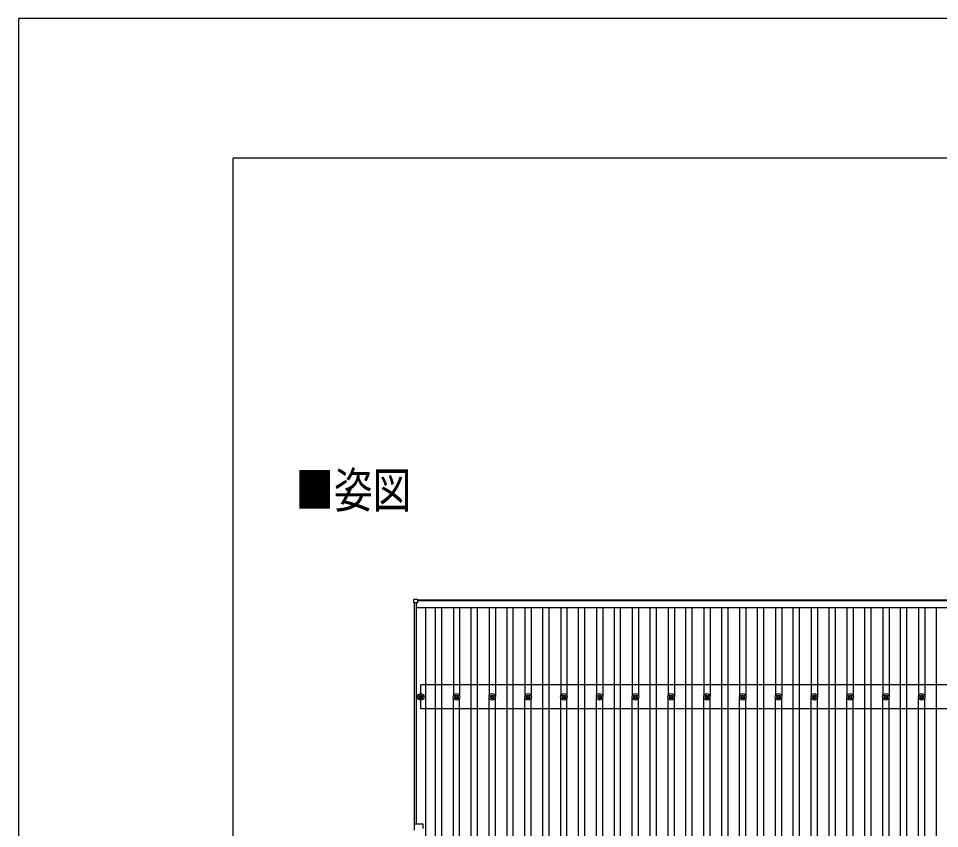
# Model space of a CAD drawing. Units: millimetres, scale not verified. Extents: x -16820 to 16820, y -11880 to 11880.
# Drawn here: x -16820 to -11671, y 7354 to 11880 of the extents above; entities that cross this region are included whole.
import ezdxf
from ezdxf.enums import TextEntityAlignment as Align

# ---------------------------------------------------------------- set-up
doc = ezdxf.new("R2010")
doc.units = ezdxf.units.MM
doc.header["$LTSCALE"] = 50
for name, color, linetype in [('0-2_USER1', 3, 'Continuous'), ('0-5_YKK_13', 4, 'Continuous'), ('0-6_YKK_A1', 4, 'Continuous'), ('0-8_YKK_ZWAK', 7, 'Continuous')]:
    doc.layers.add(name, color=color, linetype=linetype)
doc.styles.add('ＭＳ ゴシック', font='')
doc.styles.get('ＭＳ ゴシック').set_extended_font_data('MS Gothic')

msp = doc.modelspace()

# ---------------------------------------------------------------- linework, layer by layer
at = {"layer": '0-5_YKK_13'}
for p, q in [((-14609.72, 8616.06), (-14609.72, 8634.06)), ((-14608.72, 8635.06), (-14590.72, 8635.06)), ((-14590.72, 8615.06), (-14608.72, 8615.06)), ((-14589.72, 8634.06), (-14589.72, 8616.06)), ((-14581.42, 8091.87), (-14577, 8091.87)), ((-14581.42, 8088.37), (-14577, 8088.37)), ((-14573.17, 8100.12), (-14573.17, 8095.71)), ((-14573.17, 8084.54), (-14573.17, 8080.13)), ((-14569.67, 8100.12), (-14569.67, 8095.71)), ((-14569.67, 8084.54), (-14569.67, 8080.13)), ((-14565.84, 8091.87), (-14561.42, 8091.87)), ((-14565.84, 8088.37), (-14561.42, 8088.37)), ((-14381.42, 8091.87), (-14377.01, 8091.87)), ((-14381.42, 8088.37), (-14377.01, 8088.37)), ((-14373.17, 8100.12), (-14373.17, 8095.71)), ((-14373.17, 8084.54), (-14373.17, 8080.13)), ((-14369.67, 8100.12), (-14369.67, 8095.71)), ((-14369.67, 8084.54), (-14369.67, 8080.13)), ((-14365.84, 8091.87), (-14361.43, 8091.87)), ((-14365.84, 8088.37), (-14361.43, 8088.37)), ((-14181.42, 8091.87), (-14177.01, 8091.87)), ((-14181.42, 8088.37), (-14177.01, 8088.37)), ((-14173.17, 8100.12), (-14173.17, 8095.71)), ((-14173.17, 8084.54), (-14173.17, 8080.13)), ((-14169.67, 8100.12), (-14169.67, 8095.71)), ((-14169.67, 8084.54), (-14169.67, 8080.13)), ((-14165.84, 8091.87), (-14161.43, 8091.87)), ((-14165.84, 8088.37), (-14161.43, 8088.37)), ((-13981.42, 8091.87), (-13977.01, 8091.87)), ((-13981.42, 8088.37), (-13977.01, 8088.37)), ((-13973.17, 8100.12), (-13973.17, 8095.71)), ((-13973.17, 8084.54), (-13973.17, 8080.13)), ((-13969.67, 8100.12), (-13969.67, 8095.71)), ((-13969.67, 8084.54), (-13969.67, 8080.13)), ((-13965.84, 8091.87), (-13961.42, 8091.87)), ((-13965.84, 8088.37), (-13961.42, 8088.37)), ((-13781.42, 8091.87), (-13777, 8091.87)), ((-13781.42, 8088.37), (-13777, 8088.37)), ((-13773.17, 8100.12), (-13773.17, 8095.71)), ((-13773.17, 8084.54), (-13773.17, 8080.13)), ((-13769.67, 8100.12), (-13769.67, 8095.71)), ((-13769.67, 8084.54), (-13769.67, 8080.13)), ((-13765.84, 8091.87), (-13761.42, 8091.87)), ((-13765.84, 8088.37), (-13761.42, 8088.37)), ((-13581.42, 8091.87), (-13577, 8091.87)), ((-13581.42, 8088.37), (-13577, 8088.37)), ((-13573.17, 8100.12), (-13573.17, 8095.71)), ((-13573.17, 8084.54), (-13573.17, 8080.13)), ((-13569.67, 8100.12), (-13569.67, 8095.71)), ((-13569.67, 8084.54), (-13569.67, 8080.13)), ((-13565.84, 8091.87), (-13561.42, 8091.87)), ((-13565.84, 8088.37), (-13561.42, 8088.37)), ((-13381.42, 8091.87), (-13377, 8091.87)), ((-13381.42, 8088.37), (-13377, 8088.37)), ((-13373.17, 8100.12), (-13373.17, 8095.71)), ((-13373.17, 8084.54), (-13373.17, 8080.13)), ((-13369.67, 8100.12), (-13369.67, 8095.71)), ((-13369.67, 8084.54), (-13369.67, 8080.13)), ((-13365.84, 8091.87), (-13361.42, 8091.87)), ((-13365.84, 8088.37), (-13361.42, 8088.37)), ((-13181.42, 8091.87), (-13177, 8091.87)), ((-13181.42, 8088.37), (-13177, 8088.37)), ((-13173.17, 8100.12), (-13173.17, 8095.71)), ((-13173.17, 8084.54), (-13173.17, 8080.13)), ((-13169.67, 8100.12), (-13169.67, 8095.71)), ((-13169.67, 8084.54), (-13169.67, 8080.13)), ((-13165.84, 8091.87), (-13161.42, 8091.87)), ((-13165.84, 8088.37), (-13161.42, 8088.37)), ((-12981.42, 8091.87), (-12977, 8091.87)), ((-12981.42, 8088.37), (-12977, 8088.37)), ((-12973.17, 8100.12), (-12973.17, 8095.71)), ((-12973.17, 8084.54), (-12973.17, 8080.13)), ((-12969.67, 8100.12), (-12969.67, 8095.71)), ((-12969.67, 8084.54), (-12969.67, 8080.13)), ((-12965.84, 8091.87), (-12961.42, 8091.87)), ((-12965.84, 8088.37), (-12961.42, 8088.37)), ((-12781.42, 8091.87), (-12777, 8091.87)), ((-12781.42, 8088.37), (-12777, 8088.37)), ((-12773.17, 8100.12), (-12773.17, 8095.71)), ((-12773.17, 8084.54), (-12773.17, 8080.13)), ((-12769.67, 8100.12), (-12769.67, 8095.71)), ((-12769.67, 8084.54), (-12769.67, 8080.13)), ((-12765.84, 8091.87), (-12761.42, 8091.87)), ((-12765.84, 8088.37), (-12761.42, 8088.37)), ((-12581.42, 8091.87), (-12577, 8091.87)), ((-12581.42, 8088.37), (-12577, 8088.37)), ((-12573.17, 8100.12), (-12573.17, 8095.71)), ((-12573.17, 8084.54), (-12573.17, 8080.13)), ((-12569.67, 8100.12), (-12569.67, 8095.71)), ((-12569.67, 8084.54), (-12569.67, 8080.13)), ((-12565.84, 8091.87), (-12561.42, 8091.87)), ((-12565.84, 8088.37), (-12561.42, 8088.37)), ((-12381.42, 8091.87), (-12377, 8091.87)), ((-12381.42, 8088.37), (-12377, 8088.37)), ((-12373.17, 8100.12), (-12373.17, 8095.71)), ((-12373.17, 8084.54), (-12373.17, 8080.13)), ((-12369.67, 8100.12), (-12369.67, 8095.71)), ((-12369.67, 8084.54), (-12369.67, 8080.13)), ((-12365.84, 8091.87), (-12361.42, 8091.87)), ((-12365.84, 8088.37), (-12361.42, 8088.37)), ((-12181.42, 8091.87), (-12177, 8091.87)), ((-12181.42, 8088.37), (-12177, 8088.37)), ((-12173.17, 8100.12), (-12173.17, 8095.71)), ((-12173.17, 8084.54), (-12173.17, 8080.13)), ((-12169.67, 8100.12), (-12169.67, 8095.71)), ((-12169.67, 8084.54), (-12169.67, 8080.13)), ((-12165.84, 8091.87), (-12161.42, 8091.87)), ((-12165.84, 8088.37), (-12161.42, 8088.37)), ((-11981.42, 8091.87), (-11977, 8091.87)), ((-11981.42, 8088.37), (-11977, 8088.37)), ((-11973.17, 8100.12), (-11973.17, 8095.71)), ((-11973.17, 8084.54), (-11973.17, 8080.13)), ((-11969.67, 8100.12), (-11969.67, 8095.71)), ((-11969.67, 8084.54), (-11969.67, 8080.13)), ((-11965.84, 8091.87), (-11961.42, 8091.87)), ((-11965.84, 8088.37), (-11961.42, 8088.37)), ((-11781.42, 8091.87), (-11777, 8091.87)), ((-11781.42, 8088.37), (-11777, 8088.37)), ((-11773.17, 8100.12), (-11773.17, 8095.71)), ((-11773.17, 8084.54), (-11773.17, 8080.13)), ((-11769.67, 8100.12), (-11769.67, 8095.71)), ((-11769.67, 8084.54), (-11769.67, 8080.13)), ((-11765.84, 8091.87), (-11761.42, 8091.87)), ((-11765.84, 8088.37), (-11761.42, 8088.37)), ((-14606.92, 7344.85), (-14606.92, 7364.85)), ((-14605.42, 7364.85), (-14606.92, 7364.85)), ((-14605.42, 7364.85), (-14605.42, 7378.85)), ((-14582.82, 7379.85), (-14604.42, 7379.85)), ((-14559.42, 7379.85), (-14582.02, 7379.85)), ((-14558.42, 7355.25), (-14558.42, 7378.85))]:
    msp.add_line(p, q, dxfattribs=at)
for centre, radius in [((-14571.42, 8090.12), 18.25), ((-14571.42, 8090.12), 10.15), ((-14571.42, 8090.12), 5.85), ((-14571.42, 8090.12), 5.25), ((-14371.42, 8090.12), 18.25), ((-14371.42, 8090.12), 10.15), ((-14371.42, 8090.12), 5.85), ((-14371.42, 8090.12), 5.25), ((-14171.42, 8090.12), 18.25), ((-14171.42, 8090.12), 10.15), ((-14171.42, 8090.12), 5.85), ((-14171.42, 8090.12), 5.25), ((-13971.42, 8090.12), 18.25), ((-13971.42, 8090.12), 10.15), ((-13971.42, 8090.12), 5.85), ((-13971.42, 8090.12), 5.25), ((-13771.42, 8090.12), 18.25), ((-13771.42, 8090.12), 10.15), ((-13771.42, 8090.12), 5.85), ((-13771.42, 8090.12), 5.25), ((-13571.42, 8090.12), 18.25), ((-13571.42, 8090.12), 10.15), ((-13571.42, 8090.12), 5.85), ((-13571.42, 8090.12), 5.25), ((-13371.42, 8090.12), 18.25), ((-13371.42, 8090.12), 10.15), ((-13371.42, 8090.12), 5.85), ((-13371.42, 8090.12), 5.25), ((-13171.42, 8090.12), 18.25), ((-13171.42, 8090.12), 10.15), ((-13171.42, 8090.12), 5.85), ((-13171.42, 8090.12), 5.25), ((-12971.42, 8090.12), 18.25), ((-12971.42, 8090.12), 10.15), ((-12971.42, 8090.12), 5.85), ((-12971.42, 8090.12), 5.25), ((-12771.42, 8090.12), 18.25), ((-12771.42, 8090.12), 10.15), ((-12771.42, 8090.12), 5.85), ((-12771.42, 8090.12), 5.25), ((-12571.42, 8090.12), 18.25), ((-12571.42, 8090.12), 10.15), ((-12571.42, 8090.12), 5.85), ((-12571.42, 8090.12), 5.25), ((-12371.42, 8090.12), 18.25), ((-12371.42, 8090.12), 10.15), ((-12371.42, 8090.12), 5.85), ((-12371.42, 8090.12), 5.25), ((-12171.42, 8090.12), 18.25), ((-12171.42, 8090.12), 10.15), ((-12171.42, 8090.12), 5.85), ((-12171.42, 8090.12), 5.25), ((-11971.42, 8090.12), 18.25), ((-11971.42, 8090.12), 10.15), ((-11971.42, 8090.12), 5.85), ((-11971.42, 8090.12), 5.25), ((-11771.42, 8090.12), 18.25), ((-11771.42, 8090.12), 10.15), ((-11771.42, 8090.12), 5.85), ((-11771.42, 8090.12), 5.25)]:
    msp.add_circle(centre, radius, dxfattribs=at)
for centre, radius, start, end in [((-14608.72, 8634.06), 1, 90, 180), ((-14608.72, 8616.06), 1, 180, 270), ((-14590.72, 8634.06), 1, 0, 90), ((-14590.72, 8616.06), 1, 270, 0), ((-14604.42, 7378.85), 1, 90, 180), ((-14582.42, 7380.15), 0.5, 216.8699, 323.1301), ((-14559.42, 7378.85), 1, 0, 90), ((-14558.12, 7354.85), 0.5, 126.8699, 233.1301)]:
    msp.add_arc(centre, radius, start, end, dxfattribs=at)
at = {"layer": '0-6_YKK_A1'}
for p, q in [((-14606.42, 7364.85), (-14606.42, 8615.06)), ((-14594.42, 7379.85), (-14594.42, 8615.06)), ((-14589.72, 8631.76), (-6753.12, 8631.76)), ((-6753.12, 8626.97), (-14589.72, 8626.97)), ((-14594.42, 8588.97), (-6748.42, 8588.97)), ((-14544.92, 8588.97), (-14544.92, 1988.31)), ((-14488.92, 1988.31), (-14488.92, 8588.97)), ((-14453.92, 1988.31), (-14453.92, 8588.97)), ((-14388.92, 8588.97), (-14388.92, 8095.3)), ((-14353.92, 8588.97), (-14353.92, 8095.3)), ((-14288.92, 1988.31), (-14288.92, 8588.97)), ((-14253.92, 1988.31), (-14253.92, 8588.97)), ((-14188.92, 8588.97), (-14188.92, 8095.3)), ((-14153.92, 8588.97), (-14153.92, 8095.3)), ((-14088.92, 1988.31), (-14088.92, 8588.97)), ((-14053.92, 1988.31), (-14053.92, 8588.97)), ((-13988.92, 8588.97), (-13988.92, 8095.3)), ((-13953.92, 8588.97), (-13953.92, 8095.3)), ((-13888.92, 1988.31), (-13888.92, 8588.97)), ((-13853.92, 1988.31), (-13853.92, 8588.97)), ((-13788.92, 8588.97), (-13788.92, 8095.3)), ((-13753.92, 8588.97), (-13753.92, 8095.3)), ((-13688.92, 1988.31), (-13688.92, 8588.97)), ((-13653.92, 1988.31), (-13653.92, 8588.97)), ((-13588.92, 8588.97), (-13588.92, 8095.3)), ((-13553.92, 8588.97), (-13553.92, 8095.3)), ((-13488.92, 1988.31), (-13488.92, 8588.97)), ((-13453.92, 1988.31), (-13453.92, 8588.97)), ((-13388.92, 8588.97), (-13388.92, 8095.3)), ((-13353.92, 8588.97), (-13353.92, 8095.3)), ((-13288.92, 1988.31), (-13288.92, 8588.97)), ((-13253.92, 1988.31), (-13253.92, 8588.97)), ((-13188.92, 8588.97), (-13188.92, 8095.3)), ((-13153.92, 8588.97), (-13153.92, 8095.3)), ((-13088.92, 1988.31), (-13088.92, 8588.97)), ((-13053.92, 1988.31), (-13053.92, 8588.97)), ((-12988.92, 8588.97), (-12988.92, 8095.3)), ((-12953.92, 8588.97), (-12953.92, 8095.3)), ((-12888.92, 1988.31), (-12888.92, 8588.97)), ((-12853.92, 1988.31), (-12853.92, 8588.97)), ((-12788.92, 8588.97), (-12788.92, 8095.3)), ((-12753.92, 8588.97), (-12753.92, 8095.3)), ((-12688.92, 1988.31), (-12688.92, 8588.97)), ((-12653.92, 1988.31), (-12653.92, 8588.97)), ((-12588.92, 8588.97), (-12588.92, 8095.3)), ((-12553.92, 8588.97), (-12553.92, 8095.3)), ((-12488.92, 1988.31), (-12488.92, 8588.97)), ((-12453.92, 1988.31), (-12453.92, 8588.97)), ((-12388.92, 8588.97), (-12388.92, 8095.3)), ((-12353.92, 8588.97), (-12353.92, 8095.3)), ((-12288.92, 1988.31), (-12288.92, 8588.97)), ((-12253.92, 1988.31), (-12253.92, 8588.97)), ((-12188.92, 8588.97), (-12188.92, 8095.3)), ((-12153.92, 8588.97), (-12153.92, 8095.3)), ((-12088.92, 1988.31), (-12088.92, 8588.97)), ((-12053.92, 1988.31), (-12053.92, 8588.97)), ((-11988.92, 8588.97), (-11988.92, 8095.3)), ((-11953.92, 8588.97), (-11953.92, 8095.3)), ((-11888.92, 1988.31), (-11888.92, 8588.97)), ((-11853.92, 1988.31), (-11853.92, 8588.97)), ((-11788.92, 8588.97), (-11788.92, 8095.3)), ((-11753.92, 8588.97), (-11753.92, 8095.3)), ((-11688.92, 1988.31), (-11688.92, 8588.97)), ((-6771.42, 8157.12), (-14571.42, 8157.12)), ((-14571.42, 8023.12), (-14571.42, 8157.12)), ((-14388.92, 6695.53), (-14388.92, 8084.95)), ((-14353.92, 6695.53), (-14353.92, 8084.95)), ((-14188.92, 6695.53), (-14188.92, 8084.95)), ((-14153.92, 6695.53), (-14153.92, 8084.95)), ((-13988.92, 6695.53), (-13988.92, 8084.95)), ((-13953.92, 6695.53), (-13953.92, 8084.95)), ((-13788.92, 6695.53), (-13788.92, 8084.95)), ((-13753.92, 6695.53), (-13753.92, 8084.95)), ((-13588.92, 6695.53), (-13588.92, 8084.95)), ((-13553.92, 6695.53), (-13553.92, 8084.95)), ((-13388.92, 6695.53), (-13388.92, 8084.95)), ((-13353.92, 6695.53), (-13353.92, 8084.95)), ((-13188.92, 6695.53), (-13188.92, 8084.95)), ((-13153.92, 6695.53), (-13153.92, 8084.95)), ((-12988.92, 6695.53), (-12988.92, 8084.95)), ((-12953.92, 6695.53), (-12953.92, 8084.95)), ((-12788.92, 6695.53), (-12788.92, 8084.95)), ((-12753.92, 6695.53), (-12753.92, 8084.95)), ((-12588.92, 6695.53), (-12588.92, 8084.95)), ((-12553.92, 6695.53), (-12553.92, 8084.95)), ((-12388.92, 6695.53), (-12388.92, 8084.95)), ((-12353.92, 6695.53), (-12353.92, 8084.95)), ((-12188.92, 6695.53), (-12188.92, 8084.95)), ((-12153.92, 6695.53), (-12153.92, 8084.95)), ((-11988.92, 6695.53), (-11988.92, 8084.95)), ((-11953.92, 6695.53), (-11953.92, 8084.95)), ((-11788.92, 6695.53), (-11788.92, 8084.95)), ((-11753.92, 6695.53), (-11753.92, 8084.95)), ((-6771.42, 8023.12), (-14571.42, 8023.12))]:
    msp.add_line(p, q, dxfattribs=at)
at = {"layer": '0-8_YKK_ZWAK'}
for p in [(15580.08, 11100), (-15619.92, -10100)]:
    msp.add_line(p, (-15619.92, 11100), dxfattribs=at)
msp.add_lwpolyline([(-16820, -11880), (16820, -11880), (16820, 11880), (-16820, 11880)], close=True, dxfattribs=at)

# ---------------------------------------------------------------- texts
at = {"layer": '0-2_USER1', "style": 'ＭＳ ゴシック', "width": 0.8}
msp.add_text('■姿図', height=197.9, dxfattribs=at).set_placement((-15272.39, 9086.84), align=Align.BOTTOM_LEFT)

doc.saveas('drawing.dxf')
